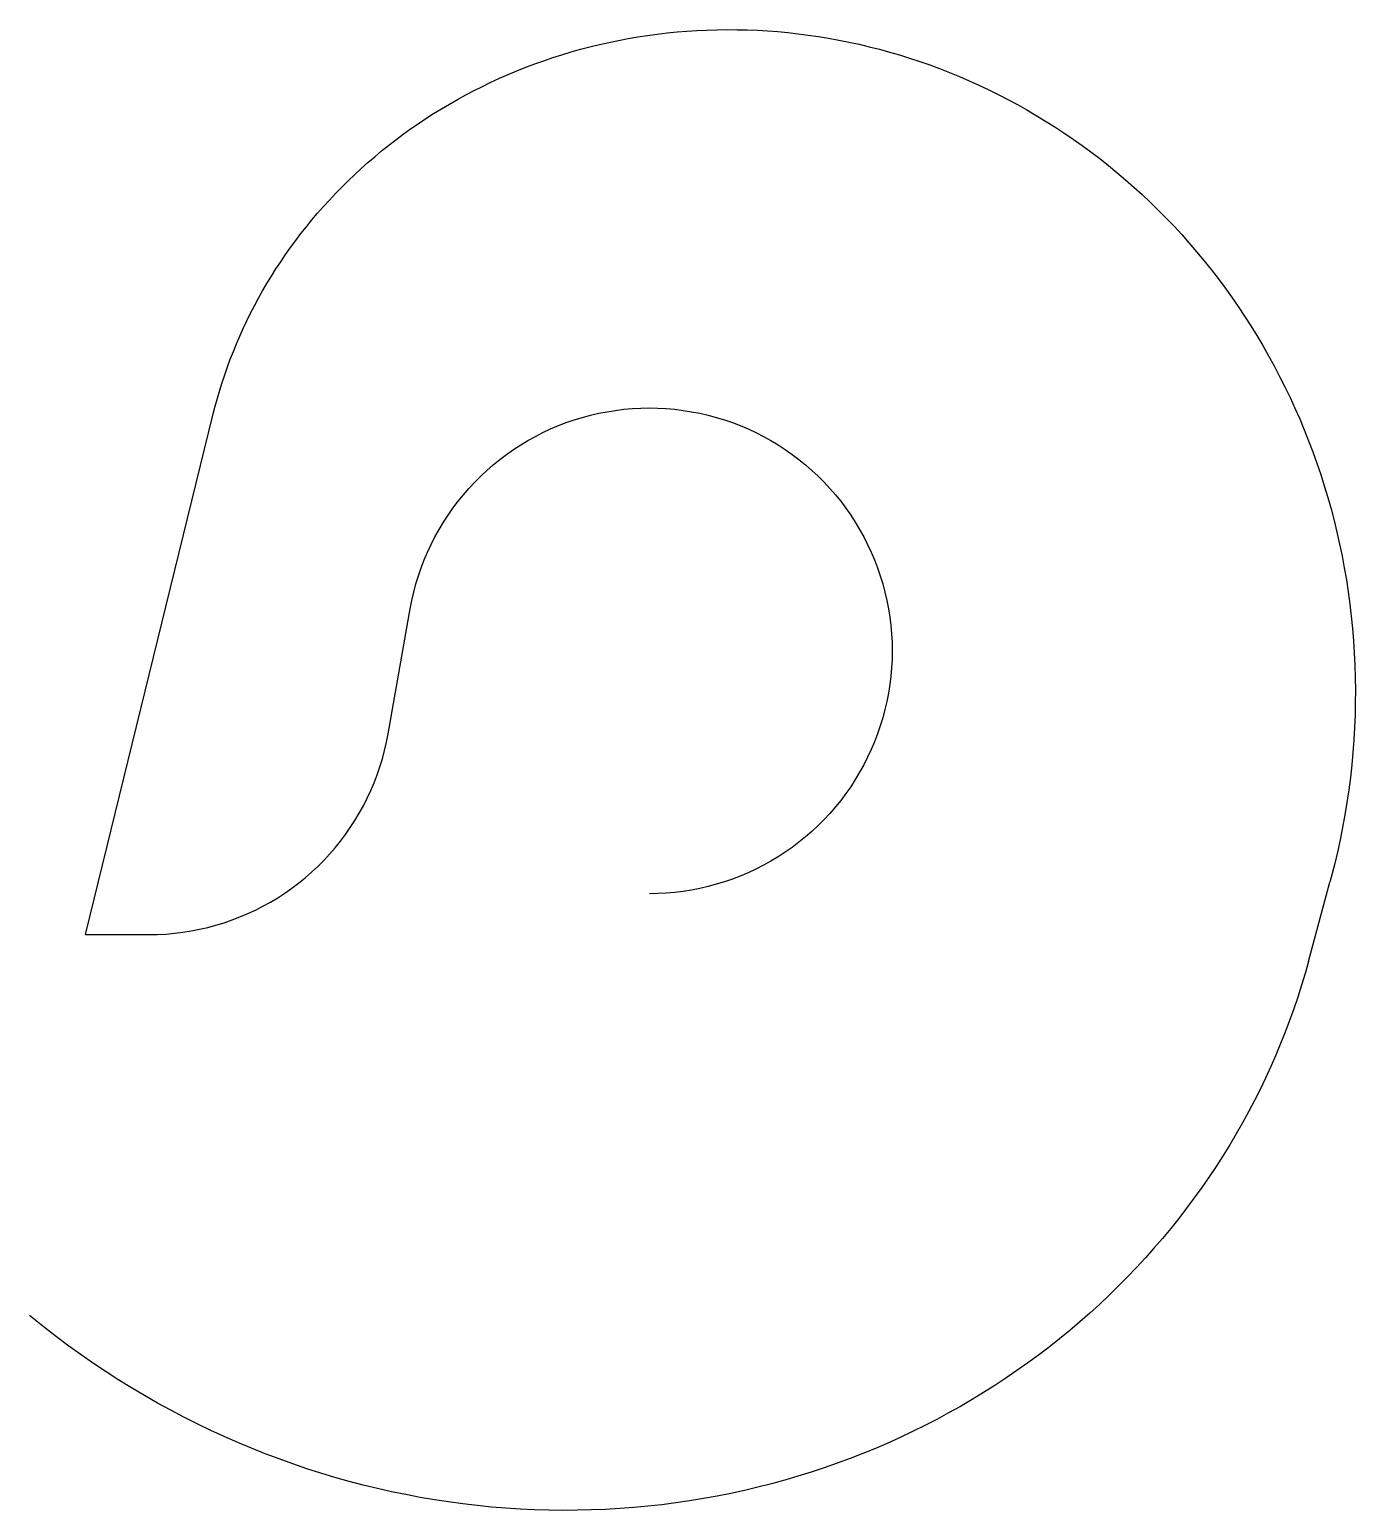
# Model space of a CAD drawing. Header units: metres. Extents: x -340 to 7733, y -3505 to 5510.
import ezdxf

# ---------------------------------------------------------------- set-up
doc = ezdxf.new("R2010")
doc.units = ezdxf.units.M

msp = doc.modelspace()

# ---------------------------------------------------------------- linework, layer by layer
at = {"layer": 'NorminalTrack', "color": 1}
msp.add_lwpolyline([(0, 0), (387.1, 0), (438.7, 0.9), (490.3, 3.6), (541.7, 8.1), (592.9, 14.4), (643.9, 22.5), (694.6, 32.3), (744.8, 43.9), (794.7, 57.3), (844.1, 72.4), (892.9, 89.2), (941, 107.7), (988.6, 127.8), (1035.3, 149.7), (1081.3, 173.1), (1126.5, 198.1), (1170.7, 224.7), (1214, 252.8), (1256.3, 282.4), (1297.5, 313.5), (1337.6, 345.9), (1376.5, 379.8), (1414.3, 415), (1450.8, 451.5), (1486, 489.2), (1519.9, 528.2), (1552.3, 568.3), (1583.4, 609.5), (1613, 651.8), (1641.1, 695.1), (1667.7, 739.3), (1692.7, 784.5), (1716.1, 830.5), (1738, 877.2), (1758.1, 924.8), (1776.6, 972.9), (1793.4, 1021.7), (1808.5, 1071.1), (1821.9, 1121), (1833.5, 1171.2), (1843.3, 1221.9), (1843.3, 1221.9), (1977.8, 1984.4), (1987.6, 2035), (1999.2, 2085.3), (2012.6, 2135.2), (2027.7, 2184.5), (2044.5, 2233.4), (2063, 2281.5), (2083.2, 2329), (2105, 2375.8), (2128.4, 2421.8), (2153.4, 2467), (2180, 2511.2), (2208.1, 2554.5), (2237.7, 2596.8), (2268.8, 2638), (2301.3, 2678.1), (2335.1, 2717), (2370.3, 2754.8), (2406.8, 2791.3), (2444.6, 2826.5), (2483.5, 2860.3), (2523.6, 2892.8), (2564.8, 2923.9), (2607.1, 2953.5), (2650.4, 2981.6), (2694.7, 3008.2), (2739.8, 3033.2), (2785.8, 3056.6), (2832.6, 3078.5), (2880.1, 3098.6), (2928.3, 3117.1), (2977.1, 3133.9), (3026.4, 3149), (3076.3, 3162.4), (3126.6, 3174), (3177.2, 3183.8), (3228.2, 3191.9), (3279.4, 3198.2), (3330.8, 3202.7), (3382.4, 3205.4), (3434, 3206.3), (3485.6, 3205.4), (3537.1, 3202.7), (3588.6, 3198.2), (3639.8, 3191.9), (3690.8, 3183.8), (3741.4, 3174), (3791.7, 3162.4), (3841.6, 3149), (3890.9, 3133.9), (3939.7, 3117.1), (3987.9, 3098.6), (4035.4, 3078.5), (4082.2, 3056.6), (4128.2, 3033.2), (4173.3, 3008.2), (4217.6, 2981.6), (4260.9, 2953.5), (4303.1, 2923.9), (4344.4, 2892.8), (4384.5, 2860.3), (4423.4, 2826.5), (4461.2, 2791.3), (4497.7, 2754.8), (4532.9, 2717), (4566.7, 2678.1), (4599.2, 2638), (4630.3, 2596.8), (4659.9, 2554.5), (4688, 2511.2), (4714.6, 2467), (4739.6, 2421.8), (4763, 2375.8), (4784.8, 2329), (4805, 2281.5), (4823.5, 2233.4), (4840.3, 2184.5), (4855.4, 2135.2), (4868.7, 2085.3), (4880.4, 2035), (4890.2, 1984.4), (4898.3, 1933.4), (4904.6, 1882.2), (4909.1, 1830.8), (4911.8, 1779.2), (4912.7, 1727.6), (4911.8, 1676), (4909.1, 1624.5), (4904.6, 1573), (4898.3, 1521.8), (4890.2, 1470.8), (4880.4, 1420.2), (4868.7, 1369.9), (4855.4, 1320), (4840.3, 1270.7), (4823.5, 1221.9), (4805, 1173.7), (4784.8, 1126.2), (4763, 1079.4), (4739.6, 1033.4), (4714.6, 988.3), (4688, 944), (4659.9, 900.7), (4630.3, 858.5), (4599.2, 817.2), (4566.7, 777.1), (4532.9, 738.2), (4497.7, 700.4), (4461.2, 663.9), (4423.4, 628.7), (4384.5, 594.9), (4344.4, 562.4), (4303.1, 531.3), (4260.9, 501.7), (4217.6, 473.6), (4173.3, 447), (4128.2, 422), (4082.2, 398.6), (4035.4, 376.8), (3987.9, 356.6), (3939.7, 338.1), (3890.9, 321.3), (3841.6, 306.2), (3791.7, 292.9), (3741.4, 281.2), (3690.8, 271.4), (3639.8, 263.3), (3588.6, 257), (3537.1, 252.5), (3485.6, 249.8), (3434, 248.9)], dxfattribs=at)
at = {"layer": 'WindSpiral', "color": 3}
for p, q in [((0, 0), (778.4, 3170.3)), ((7447.2, -164), (7578.6, 319.6))]:
    msp.add_line(p, q, dxfattribs=at)
for points in [[(778.4, 3170.3), (790.6, 3218.2), (803.7, 3266.1), (817.7, 3313.8), (832.5, 3361.5), (848.2, 3409), (864.8, 3456.4), (882.3, 3503.6), (900.7, 3550.7), (919.9, 3597.6), (940, 3644.3), (961, 3690.8), (982.9, 3737.1), (1005.6, 3783.1), (1029.2, 3828.8), (1053.7, 3874.3), (1079, 3919.5), (1105.2, 3964.4), (1132.3, 4008.9), (1160.2, 4053.1), (1189, 4096.9), (1218.6, 4140.3), (1249.1, 4183.4), (1280.4, 4226), (1312.6, 4268.2), (1345.6, 4310), (1379.4, 4351.3), (1414, 4392.2), (1449.4, 4432.5), (1485.7, 4472.3), (1522.7, 4511.6), (1560.6, 4550.4), (1599.2, 4588.6), (1638.6, 4626.3), (1678.7, 4663.3), (1719.6, 4699.8), (1761.3, 4735.6), (1803.7, 4770.9), (1846.8, 4805.4), (1890.7, 4839.3), (1935.3, 4872.6), (1980.5, 4905.1), (2026.5, 4936.9), (2073.1, 4968), (2120.5, 4998.4), (2168.4, 5028), (2217, 5056.9), (2266.3, 5085), (2316.2, 5112.3), (2366.6, 5138.8), (2417.7, 5164.5), (2469.4, 5189.4), (2521.6, 5213.4), (2574.4, 5236.6), (2627.7, 5258.9), (2681.6, 5280.3), (2735.9, 5300.9), (2790.8, 5320.5), (2846.1, 5339.3), (2902, 5357.1), (2958.2, 5374), (3014.9, 5389.9), (3072.1, 5404.9), (3129.6, 5418.9), (3187.5, 5432), (3245.9, 5444.1), (3304.5, 5455.2), (3363.5, 5465.3), (3422.8, 5474.3), (3482.5, 5482.4), (3542.4, 5489.5), (3602.6, 5495.5), (3663, 5500.4), (3723.7, 5504.4), (3784.6, 5507.2), (3845.7, 5509.1), (3907, 5509.8), (3968.4, 5509.5), (4030, 5508.1), (4091.7, 5505.6), (4153.5, 5502.1), (4215.4, 5497.4), (4277.4, 5491.7), (4339.4, 5484.8), (4401.4, 5476.9), (4463.5, 5467.8), (4525.5, 5457.7), (4587.5, 5446.4), (4649.5, 5434.1), (4711.4, 5420.6), (4773.2, 5406), (4834.8, 5390.2), (4896.4, 5373.4), (4957.8, 5355.5), (5019, 5336.4), (5080.1, 5316.2), (5140.9, 5294.9), (5201.5, 5272.5), (5261.8, 5249), (5321.9, 5224.4), (5381.6, 5198.6), (5441.1, 5171.8), (5500.2, 5143.9), (5559, 5114.8), (5617.4, 5084.7), (5675.4, 5053.5), (5733, 5021.2), (5790.1, 4987.8), (5846.8, 4953.3), (5903, 4917.8), (5958.7, 4881.2), (6013.9, 4843.5), (6068.6, 4804.8), (6122.7, 4765.1), (6176.2, 4724.3), (6229.1, 4682.5), (6281.5, 4639.7), (6333.1, 4595.9), (6384.2, 4551.1), (6434.5, 4505.3), (6484.2, 4458.5), (6533.1, 4410.7), (6581.4, 4362), (6628.8, 4312.3), (6675.5, 4261.7), (6721.5, 4210.2), (6766.6, 4157.7), (6810.9, 4104.4), (6854.3, 4050.1), (6896.9, 3995), (6938.7, 3939.1), (6979.5, 3882.2), (7019.4, 3824.6), (7058.4, 3766.1), (7096.5, 3706.8), (7133.6, 3646.7), (7169.7, 3585.9), (7204.9, 3524.3), (7239, 3462), (7272.1, 3398.9), (7304.2, 3335.1), (7335.3, 3270.6), (7365.2, 3205.5), (7394.1, 3139.7), (7421.9, 3073.2), (7448.6, 3006.2), (7474.2, 2938.5), (7498.7, 2870.2), (7522, 2801.4), (7544.1, 2732), (7565.1, 2662.1), (7584.9, 2591.7), (7603.5, 2520.8), (7620.9, 2449.5), (7637.1, 2377.7), (7652, 2305.4), (7665.8, 2232.8), (7678.2, 2159.8), (7689.5, 2086.4), (7699.5, 2012.7), (7708.2, 1938.6), (7715.6, 1864.3), (7721.7, 1789.6), (7726.6, 1714.8), (7730.1, 1639.7), (7732.4, 1564.3), (7733.3, 1488.8), (7732.9, 1413.2), (7731.2, 1337.4), (7728.1, 1261.5), (7723.8, 1185.4), (7718.1, 1109.4), (7711, 1033.2), (7702.6, 957.1), (7692.8, 880.9), (7681.8, 804.8), (7669.3, 728.7), (7655.5, 652.7), (7640.3, 576.8), (7623.8, 501), (7605.9, 425.4), (7586.7, 349.9), (7578.6, 319.6)], [(7447.2, -164), (7426.9, -236.2), (7405.3, -308.1), (7382.5, -379.8), (7358.3, -451.2), (7332.8, -522.4), (7306, -593.2), (7278, -663.7), (7248.6, -733.9), (7218, -803.7), (7186.1, -873), (7152.9, -942), (7118.5, -1010.5), (7082.8, -1078.5), (7045.8, -1146.1), (7007.6, -1213.1), (6968.1, -1279.5), (6927.4, -1345.5), (6885.5, -1410.8), (6842.3, -1475.5), (6797.9, -1539.6), (6752.4, -1603), (6705.6, -1665.7), (6657.6, -1727.8), (6608.5, -1789.1), (6558.2, -1849.7), (6506.8, -1909.5), (6454.2, -1968.5), (6400.5, -2026.7), (6345.7, -2084.1), (6289.7, -2140.6), (6232.7, -2196.3), (6174.6, -2251), (6115.4, -2304.9), (6055.2, -2357.8), (5994, -2409.7), (5931.7, -2460.7), (5868.4, -2510.7), (5804.2, -2559.6), (5738.9, -2607.5), (5672.7, -2654.4), (5605.6, -2700.2), (5537.6, -2744.9), (5468.6, -2788.5), (5398.8, -2831), (5328.1, -2872.3), (5256.5, -2912.4), (5184.1, -2951.4), (5111, -2989.2), (5037, -3025.8), (4962.2, -3061.1), (4886.7, -3095.2), (4810.5, -3128), (4733.6, -3159.6), (4655.9, -3189.8), (4577.6, -3218.8), (4498.7, -3246.4), (4419.2, -3272.7), (4339, -3297.7), (4258.3, -3321.3), (4177, -3343.6), (4095.2, -3364.4), (4012.9, -3383.9), (3930.1, -3401.9), (3846.9, -3418.6), (3763.2, -3433.8), (3679.1, -3447.5), (3594.6, -3459.9), (3509.8, -3470.7), (3424.6, -3480.1), (3339.1, -3488.1), (3253.4, -3494.5), (3167.4, -3499.5), (3081.1, -3502.9), (2994.7, -3504.9), (2908, -3505.4), (2821.3, -3504.3), (2734.3, -3501.7), (2647.3, -3497.6), (2560.2, -3492), (2473.1, -3484.8), (2386, -3476.1), (2298.8, -3465.9), (2211.7, -3454.1), (2124.7, -3440.8), (2037.7, -3426), (1950.9, -3409.6), (1864.2, -3391.6), (1777.7, -3372.1), (1691.4, -3351.1), (1605.3, -3328.5), (1519.4, -3304.4), (1433.9, -3278.7), (1348.6, -3251.5), (1263.7, -3222.8), (1179.2, -3192.5), (1095, -3160.7), (1011.3, -3127.4), (928, -3092.5), (845.2, -3056.2), (762.9, -3018.3), (681.2, -2979), (600, -2938.2), (519.3, -2895.8), (439.3, -2852), (360, -2806.8), (281.3, -2760), (203.2, -2711.8), (126, -2662.2), (49.4, -2611.2), (-26.4, -2558.7), (-101.3, -2504.8), (-175.5, -2449.6), (-248.8, -2392.9), (-321.2, -2334.9), (-339.9, -2319.6)]]:
    msp.add_lwpolyline(points, dxfattribs=at)

doc.saveas('drawing.dxf')
